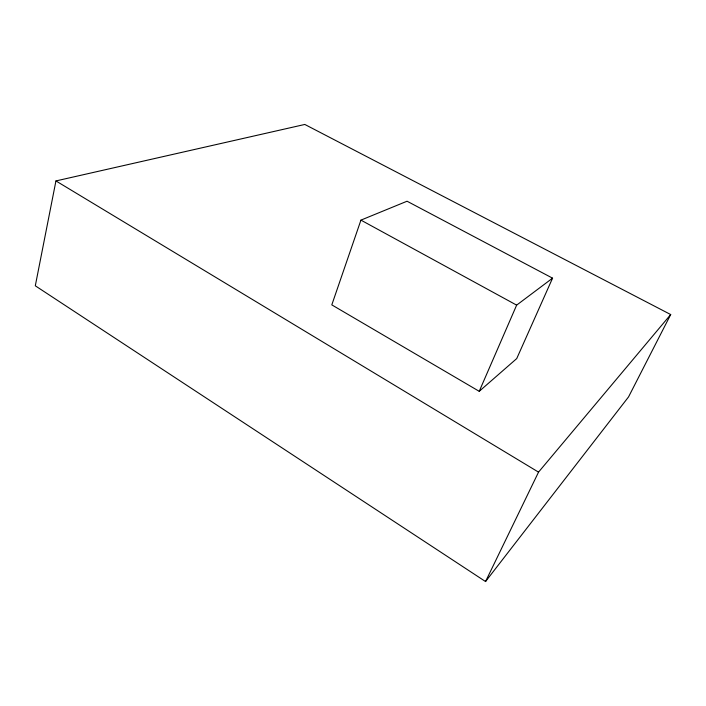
<?xml version="1.0" encoding="UTF-8"?>
<svg xmlns="http://www.w3.org/2000/svg" width="706" height="706" viewBox="0 0 706 706"><rect width="100%" height="100%" fill="white"/><g stroke="black" fill="none" stroke-linecap="round" stroke-linejoin="round"><path stroke-width="1.06" d="M55.942 180.93L35.3 285.798L485.543 581.55L628.552 396.904L670.7 314.549L304.815 124.45L55.942 180.93L538.537 472.129L670.7 314.549M360.934 220.122L331.802 304.877L479.224 391.318L516.721 358.586L552.569 278.164L407.053 201.219L360.934 220.122L516.642 305.133L552.569 278.164M479.224 391.318L516.642 305.133M485.543 581.55L538.537 472.129"/></g></svg>
